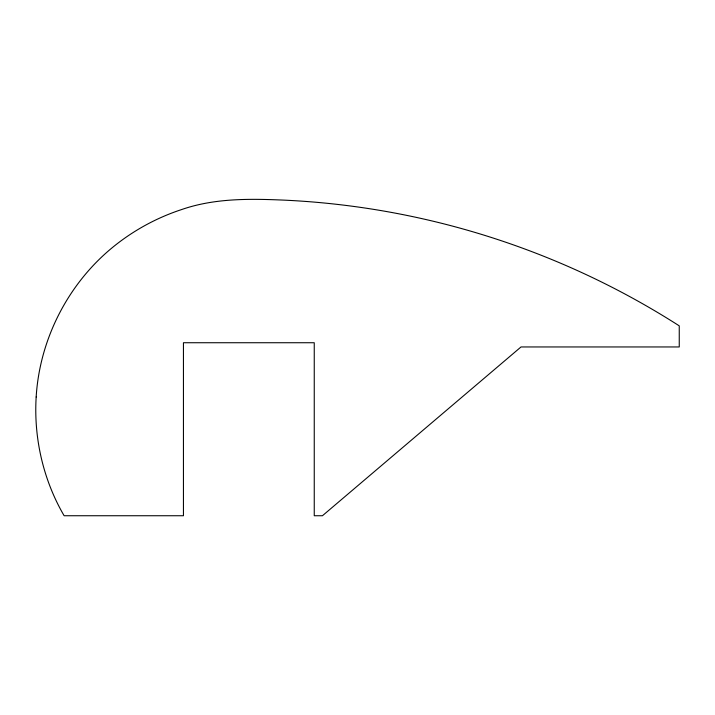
<?xml version="1.0" encoding="UTF-8"?>
<svg xmlns="http://www.w3.org/2000/svg" width="715" height="715" viewBox="0 0 715 715"><rect width="100%" height="100%" fill="white"/><g stroke="black" fill="none" stroke-linecap="round" stroke-linejoin="round"><path stroke-width="1.07" d="M36.17 396.995C33.65 438.17 43.293 480.087 64.127 515.738L183.442 515.738L183.442 342.735L314.251 342.735L314.251 515.738L322.438 515.738L521.012 346.954L679.25 346.954L679.25 325.852A802.176 802.176 0 0 0 284.784 200.164C250.179 198.654 214.723 198.037 181.538 209.584C156.335 217.861 132.731 230.838 112.246 247.676C67.8 284.239 39.62 339.554 36.17 396.995"/></g></svg>
